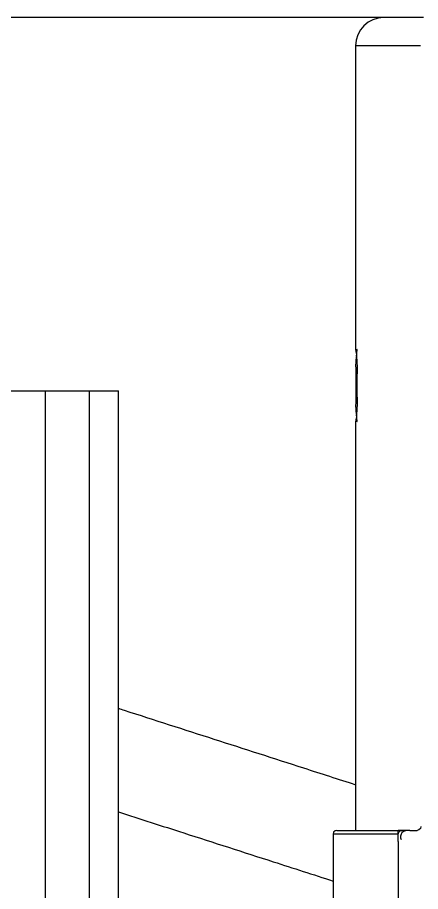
# Model space of a CAD drawing. Header units: millimetres. Extents: x 0 to 10500, y 0 to 7425.
# Drawn here: x 3531.6 to 3585.6, y 1750.2 to 1867.2 of the extents above; entities that cross this region are included whole.
import ezdxf

# ---------------------------------------------------------------- set-up
doc = ezdxf.new("R2010")
doc.units = ezdxf.units.MM
doc.header["$LTSCALE"] = 577.5
doc.layers.get('0').update_dxf_attribs({"linetype": 'CONTINUOUS'})

msp = doc.modelspace()

# ---------------------------------------------------------------- linework, layer by layer
at = {"color": 7, "linetype": 'Continuous'}
for p, q in [((3586, 1867.23), (3505.12, 1867.23)), ((3501.1, 1817.23), (3545.14, 1817.23)), ((3535.35, 1817.23), (3535.35, 1621.23)), ((3541.3, 1621.23), (3541.3, 1817.23)), ((3545.14, 1621.23), (3545.14, 1817.23)), ((3584.11, 1758.35), (3582.61, 1758.35)), ((3582.61, 1756.85), (3582.61, 1758.35)), ((3584.13, 1758.35), (3585.13, 1758.35)), ((3585.37, 1758.41), (3585.13, 1758.35)), ((3585.57, 1758.6), (3585.37, 1758.41)), ((3585.63, 1758.85), (3585.57, 1758.6)), ((3582.63, 1756.85), (3582.61, 1756.85)), ((3582.63, 1700.1), (3582.63, 1756.85))]:
    msp.add_line(p, q, dxfattribs=at)
at = {"color": 6, "linetype": 'Continuous'}
for p, q in [((3585.58, 1863.43), (3576.88, 1863.43)), ((3576.88, 1863.43), (3576.88, 1822.83)), ((3576.88, 1813.03), (3576.88, 1758.35)), ((3574.38, 1758.35), (3574.14, 1758.28)), ((3574.38, 1758.35), (3582.59, 1758.35)), ((3582.86, 1758.28), (3583.11, 1758.35)), ((3573.95, 1758.09), (3573.88, 1757.85)), ((3582.59, 1757.85), (3573.88, 1757.85)), ((3573.88, 1757.85), (3573.88, 1725.25)), ((3574.14, 1758.28), (3573.95, 1758.09)), ((3582.61, 1757.85), (3582.67, 1758.09)), ((3582.67, 1758.09), (3582.86, 1758.28))]:
    msp.add_line(p, q, dxfattribs=at)
msp.add_arc((3580.68, 1863.43), 3.8, 90.004, 179.998, dxfattribs=at)
for points, knots in [([(3576.97, 1817.93), (3576.97, 1818.55), (3577, 1819.67), (3576.89, 1821.31), (3577.14, 1822.06), (3576.88, 1822.83), (3577.01, 1822.83)], [0, 0, 0, 0, 0.382584, 0.707044, 0.923872, 1, 1, 1, 1]), ([(3577.01, 1822.83), (3577.1, 1822.74), (3576.93, 1822.17), (3577.18, 1820.64), (3577.05, 1819.08), (3577.05, 1817.93)], [0, 0, 0, 0, 0.078609, 0.296019, 1, 1, 1, 1]), ([(3577.01, 1813.03), (3576.88, 1813.03), (3577.14, 1813.8), (3576.89, 1814.54), (3577, 1816.19), (3576.97, 1817.3), (3576.97, 1817.93)], [0, 0, 0, 0, 0.076137, 0.292976, 0.617428, 1, 1, 1, 1]), ([(3577.05, 1817.93), (3577.05, 1816.78), (3577.18, 1815.21), (3576.93, 1813.69), (3577.1, 1813.12), (3577.01, 1813.03)], [0, 0, 0, 0, 0.704003, 0.921402, 1, 1, 1, 1])]:
    msp.add_open_spline(points, degree=3, knots=knots, dxfattribs=at)
at = {"color": 7, "linetype": 'Continuous'}
for points, knots in [([(3545.14, 1774.7), (3545.4, 1774.61), (3549.68, 1773.24), (3557.94, 1770.57), (3568.24, 1767.26), (3574.56, 1765.22), (3576.88, 1764.47)], [0, 0, 0, 0, 0.02444, 0.402627, 0.780815, 1, 1, 1, 1]), ([(3545.14, 1760.83), (3548.06, 1759.89), (3554.98, 1757.66), (3564.54, 1754.58), (3571.21, 1752.43), (3573.88, 1751.57)], [0, 0, 0, 0, 0.304026, 0.721622, 1, 1, 1, 1]), ([(3584.13, 1758.35), (3583.77, 1758.35), (3582.98, 1758.31), (3582.82, 1757.38), (3583.01, 1757.14)], [0, 0, 0, 0, 0.543038, 1, 1, 1, 1])]:
    msp.add_open_spline(points, degree=3, knots=knots, dxfattribs=at)

doc.saveas('drawing.dxf')
